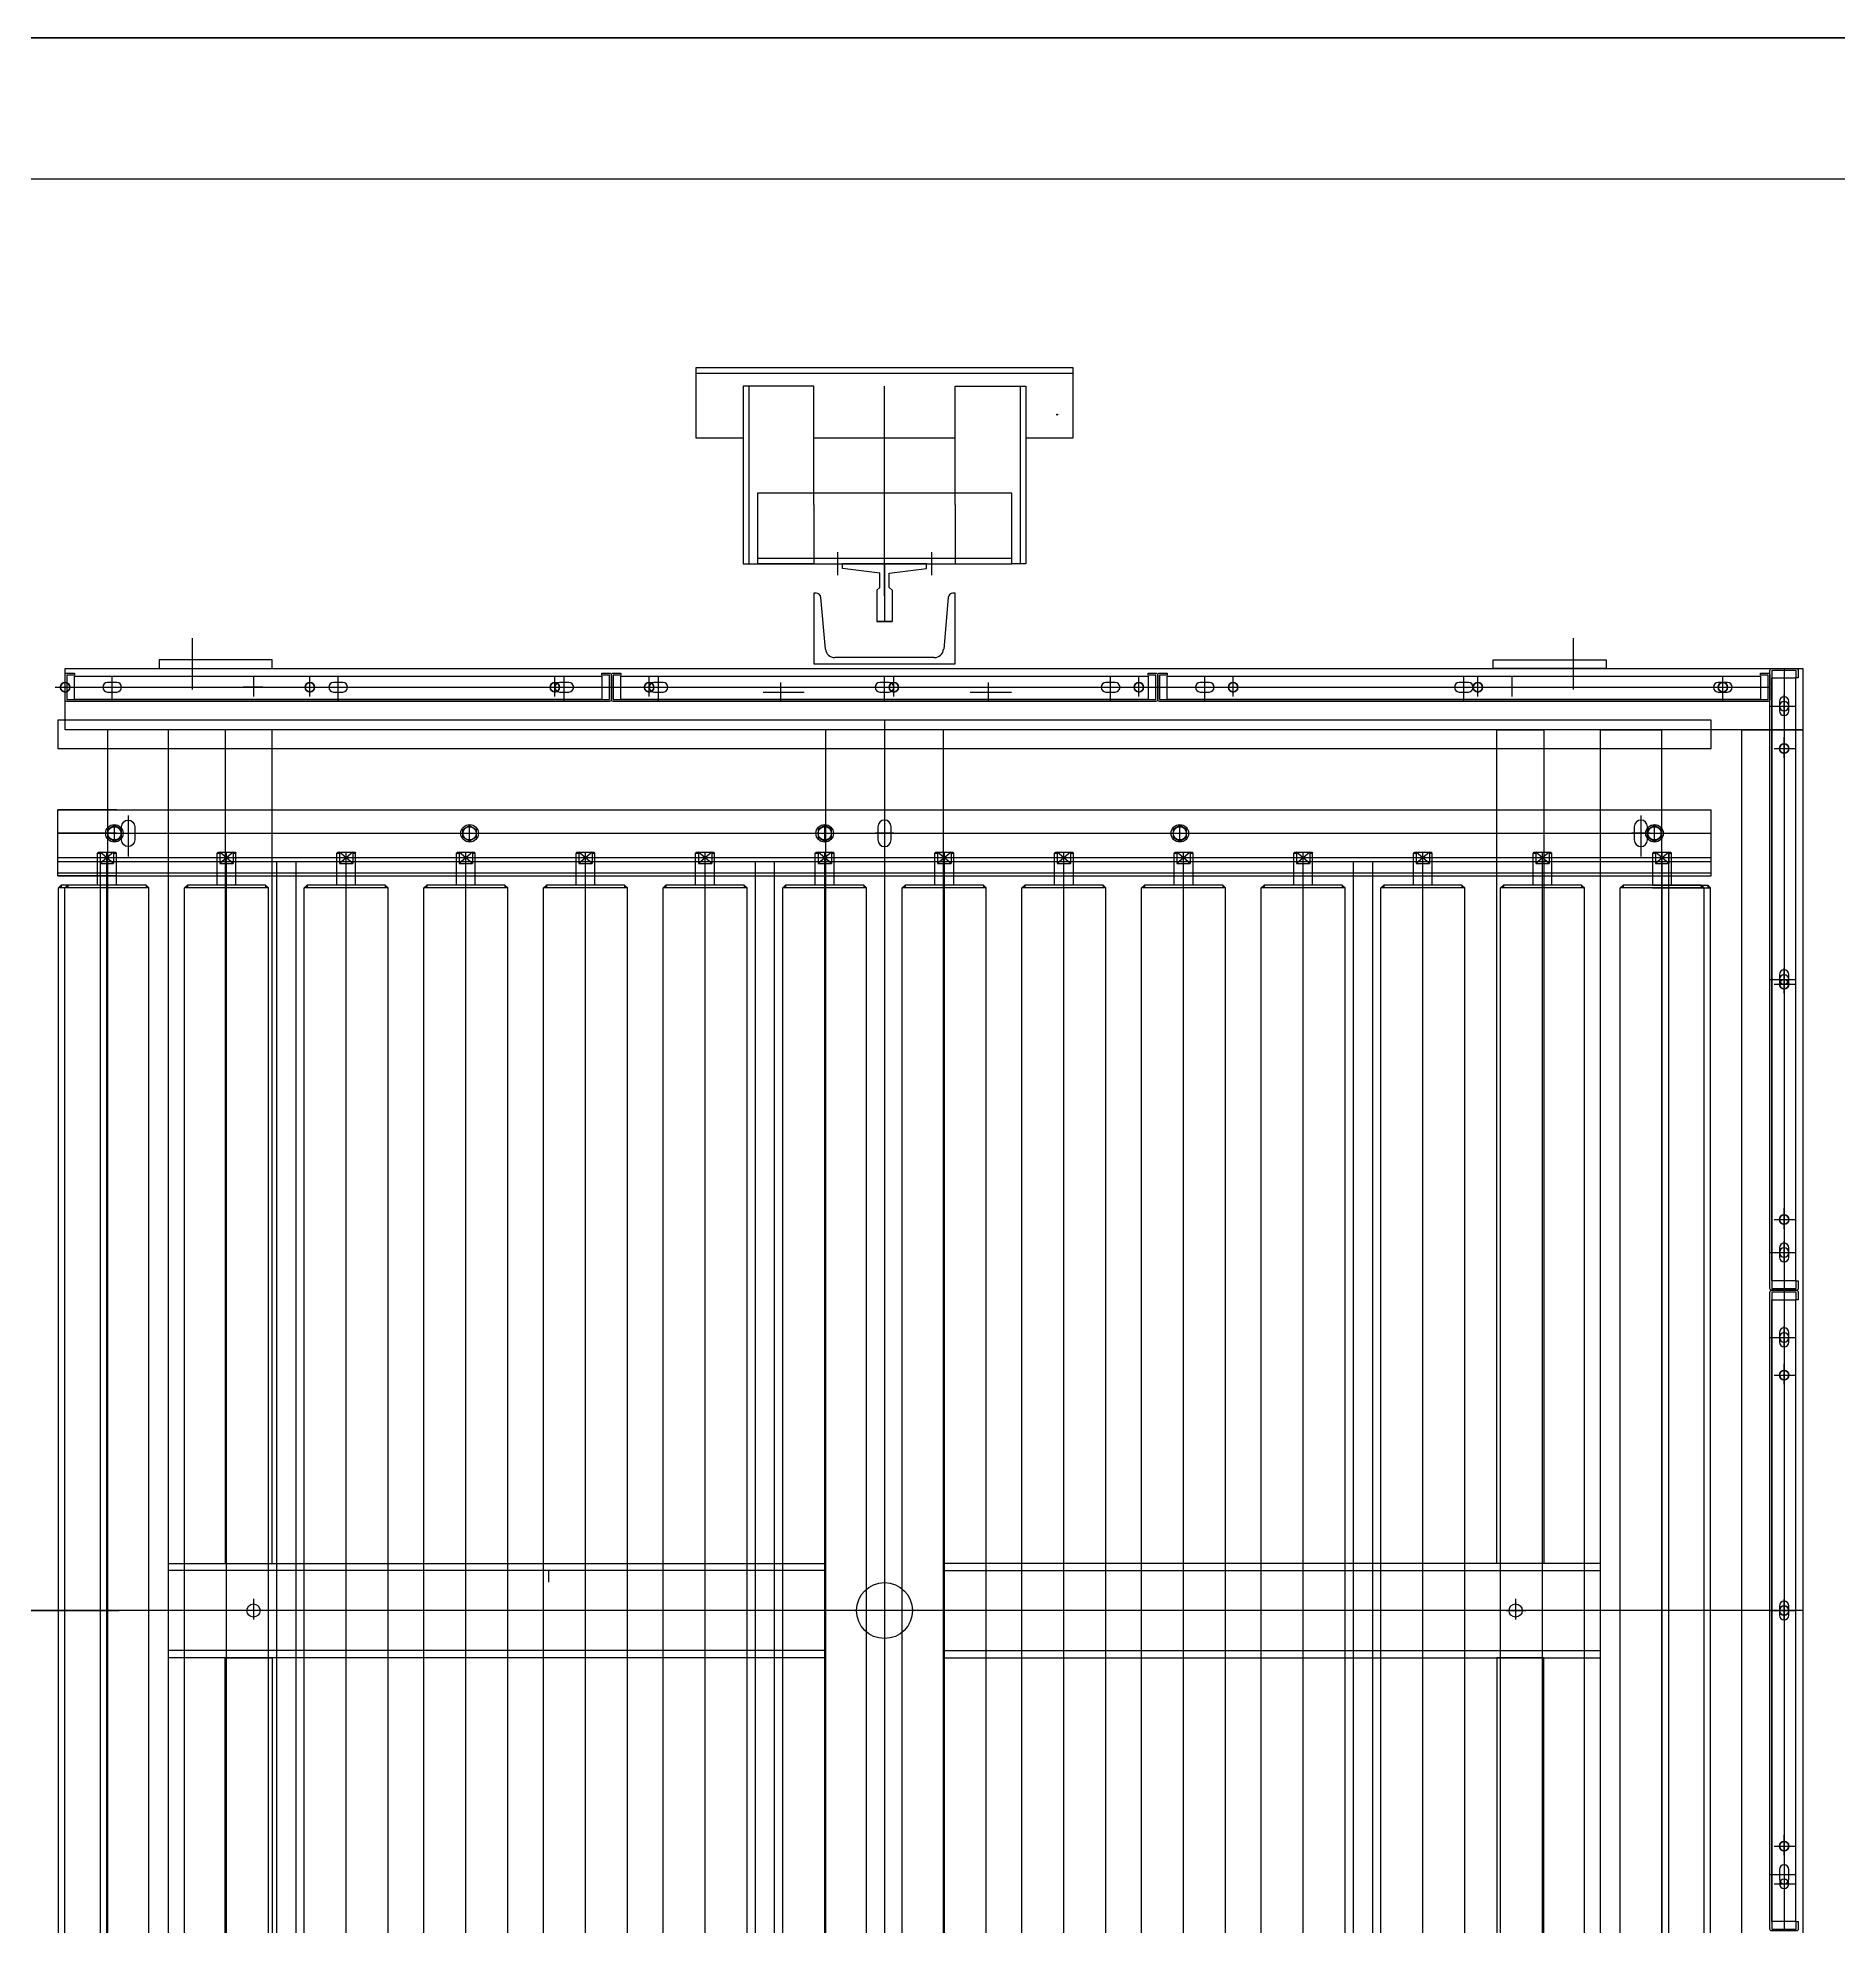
# Model space of a CAD drawing. Header units: millimetres. Extents: x -47382 to 204618, y -51045 to 127155.
# Drawn here: x 138251 to 140162, y 22217 to 24221 of the extents above; entities that cross this region are included whole.
import ezdxf
from ezdxf.enums import TextEntityAlignment as Align

# ---------------------------------------------------------------- set-up
doc = ezdxf.new("R2010")
doc.units = ezdxf.units.MM
doc.header["$LTSCALE"] = 300
doc.header["$MEASUREMENT"] = 0
doc.linetypes.add('CEN', pattern=[62, 60, -1, 0, -1])
doc.layers.get('0').update_dxf_attribs({"linetype": 'CONTINUOUS'})
for name, color, linetype in [('1', 7, 'CONTINUOUS'), ('A-CEN', 1, 'CEN'), ('A-DETL-PEN8', 8, 'CONTINUOUS'), ('A-ST-CONC', 2, 'CONTINUOUS')]:
    doc.layers.add(name, color=color, linetype=linetype)
doc.styles.get("Standard").update_dxf_attribs({"font": ''})
doc.styles.get('Standard').set_extended_font_data('DotumChe')

# ---------------------------------------------------------------- blocks, each defined once
blk = doc.blocks.new('A$C50FFAE84')
for centre in [(467.4, 1244, -310.5), (2427.4, 1244, -310.5), (467.4, 984, -310.5), (2427.4, 984, -310.5), (467.4, 724, -310.5), (2427.4, 724, -310.5), (467.4, 624, -310.5), (2427.4, 624, -310.5), (467.4, 364, -310.5), (2427.4, 364, -310.5), (467.4, 104, -310.5), (2427.4, 104, -310.5), (467.4, 4, -310.5), (2427.4, 4, -310.5), (467.4, -256, -310.5), (2427.4, -256, -310.5), (467.4, -516, -310.5), (2427.4, -516, -310.5), (532.4, -581, -310.5), (782.4, -581, -310.5), (1032.4, -581, -310.5), (1197.4, -581, -310.5), (1447.4, -581, -310.5), (1697.4, -581, -310.5), (1862.4, -581, -310.5), (2112.4, -581, -310.5), (2362.4, -581, -310.5)]:
    blk.add_circle(centre, 5)
at = {"layer": '1'}
for p, q in [((477.1, 1244, -310.5), (455.4, 1244, -310.5)), ((467.4, 1254.5, -310.5), (467.4, 1231.7, -310.5)), ((2417.8, 1244, -310.5), (2439.4, 1244, -310.5)), ((2427.4, 1254.5, -310.5), (2427.4, 1231.7, -310.5)), ((477.1, 984, -310.5), (455.4, 984, -310.5)), ((467.4, 994.5, -310.5), (467.4, 971.7, -310.5)), ((2417.8, 984, -310.5), (2439.4, 984, -310.5)), ((2427.4, 994.5, -310.5), (2427.4, 971.7, -310.5)), ((477.1, 724, -310.5), (455.4, 724, -310.5)), ((467.4, 734.5, -310.5), (467.4, 711.7, -310.5)), ((2417.8, 724, -310.5), (2439.4, 724, -310.5)), ((2427.4, 734.5, -310.5), (2427.4, 711.7, -310.5)), ((477.1, 624, -310.5), (455.4, 624, -310.5)), ((467.4, 634.5, -310.5), (467.4, 611.7, -310.5)), ((2417.8, 624, -310.5), (2439.4, 624, -310.5)), ((2427.4, 634.5, -310.5), (2427.4, 611.7, -310.5)), ((477.1, 364, -310.5), (455.4, 364, -310.5)), ((467.4, 374.5, -310.5), (467.4, 351.7, -310.5)), ((2417.8, 364, -310.5), (2439.4, 364, -310.5)), ((2427.4, 374.5, -310.5), (2427.4, 351.7, -310.5)), ((477.1, 104, -310.5), (455.4, 104, -310.5)), ((467.4, 114.5, -310.5), (467.4, 91.7, -310.5)), ((2417.8, 104, -310.5), (2439.4, 104, -310.5)), ((2427.4, 114.5, -310.5), (2427.4, 91.7, -310.5)), ((477.1, 4, -310.5), (455.4, 4, -310.5)), ((467.4, 14.5, -310.5), (467.4, -8.3, -310.5)), ((2417.8, 4, -310.5), (2439.4, 4, -310.5)), ((2427.4, 14.5, -310.5), (2427.4, -8.3, -310.5)), ((477.1, -256, -310.5), (455.4, -256, -310.5)), ((467.4, -245.5, -310.5), (467.4, -268.3, -310.5)), ((2417.8, -256, -310.5), (2439.4, -256, -310.5)), ((2427.4, -245.5, -310.5), (2427.4, -268.3, -310.5)), ((477.1, -516, -310.5), (455.4, -516, -310.5)), ((467.4, -505.5, -310.5), (467.4, -528.3, -310.5)), ((2417.8, -516, -310.5), (2439.4, -516, -310.5)), ((2427.4, -505.5, -310.5), (2427.4, -528.3, -310.5)), ((542.1, -581, -310.5), (520.4, -581, -310.5)), ((532.4, -570.5, -310.5), (532.4, -593.3, -310.5)), ((792.1, -581, -310.5), (770.4, -581, -310.5)), ((782.4, -570.5, -310.5), (782.4, -593.3, -310.5)), ((1042.1, -581, -310.5), (1020.4, -581, -310.5)), ((1032.4, -570.5, -310.5), (1032.4, -593.3, -310.5)), ((1207.1, -581, -310.5), (1185.4, -581, -310.5)), ((1197.4, -570.5, -310.5), (1197.4, -593.3, -310.5)), ((1457.1, -581, -310.5), (1435.4, -581, -310.5)), ((1447.4, -570.5, -310.5), (1447.4, -593.3, -310.5)), ((1707.1, -581, -310.5), (1685.4, -581, -310.5)), ((1697.4, -570.5, -310.5), (1697.4, -593.3, -310.5)), ((1872.1, -581, -310.5), (1850.4, -581, -310.5)), ((1862.4, -570.5, -310.5), (1862.4, -593.3, -310.5)), ((2122.1, -581, -310.5), (2100.4, -581, -310.5)), ((2112.4, -570.5, -310.5), (2112.4, -593.3, -310.5)), ((2372.1, -581, -310.5), (2350.4, -581, -310.5)), ((2362.4, -570.5, -310.5), (2362.4, -593.3, -310.5))]:
    blk.add_line(p, q, dxfattribs=at)
blk = doc.blocks.new('A$C620CB401')
for centre in [(-3, 12.4), (287, 12.4), (577, 12.4), (667, 12.4), (957, 12.4), (1247, 12.4), (1337, 12.4), (1627, 12.4), (1917, 12.4)]:
    blk.add_circle(centre, 5)
at = {"layer": '1'}
for p, q in [((-3, 22.9), (-3, 0)), ((287, 22.9), (287, 0)), ((577, 22.9), (577, 0)), ((667, 22.9), (667, 0)), ((957, 22.9), (957, 0)), ((1247, 22.9), (1247, 0)), ((1337, 22.9), (1337, 0)), ((1627, 22.9), (1627, 0)), ((1917, 22.9), (1917, 0)), ((6.7, 12.4), (-15, 12.4)), ((296.7, 12.4), (275, 12.4)), ((586.7, 12.4), (565, 12.4)), ((676.7, 12.4), (655, 12.4)), ((966.7, 12.4), (945, 12.4)), ((1237.3, 12.4), (1259, 12.4)), ((1327.3, 12.4), (1349, 12.4)), ((1617.3, 12.4), (1639, 12.4)), ((1907.3, 12.4), (1929, 12.4))]:
    blk.add_line(p, q, dxfattribs=at)
blk = doc.blocks.new('G$CD692945F')
at = {"layer": 'A-DETL-PEN8'}
for points in [[(2640.6, 2572.1), (2637.5, 2569.1), (2640.6, 2569.1)], [(2647.6, 2572.1), (2644.5, 2569.1), (2647.6, 2569.1)], [(2730.6, 2569.1), (2733.6, 2569.1), (2730.6, 2572.1)], [(2774.6, 2572.1), (2771.5, 2569.1), (2774.6, 2569.1)], [(2857.6, 2569.1), (2860.6, 2569.1), (2857.6, 2572.1)], [(2901.6, 2572.1), (2898.5, 2569.1), (2901.6, 2569.1)], [(2984.6, 2569.1), (2987.6, 2569.1), (2984.6, 2572.1)], [(3028.6, 2572.1), (3025.5, 2569.1), (3028.6, 2569.1)], [(3111.6, 2569.1), (3114.6, 2569.1), (3111.6, 2572.1)], [(3155.6, 2572.1), (3152.5, 2569.1), (3155.6, 2569.1)], [(3238.6, 2569.1), (3241.6, 2569.1), (3238.6, 2572.1)], [(3282.6, 2572.1), (3279.5, 2569.1), (3282.6, 2569.1)], [(3365.6, 2569.1), (3368.6, 2569.1), (3365.6, 2572.1)], [(3409.6, 2572.1), (3406.5, 2569.1), (3409.6, 2569.1)], [(3492.6, 2569.1), (3495.6, 2569.1), (3492.6, 2572.1)], [(3536.6, 2572.1), (3533.5, 2569.1), (3536.6, 2569.1)], [(3619.6, 2569.1), (3622.6, 2569.1), (3619.6, 2572.1)], [(3663.6, 2572.1), (3660.5, 2569.1), (3663.6, 2569.1)], [(3746.6, 2569.1), (3749.6, 2569.1), (3746.6, 2572.1)], [(3790.6, 2572.1), (3787.5, 2569.1), (3790.6, 2569.1)], [(3873.6, 2569.1), (3876.6, 2569.1), (3873.6, 2572.1)], [(3917.6, 2572.1), (3914.5, 2569.1), (3917.6, 2569.1)], [(4000.6, 2569.1), (4003.6, 2569.1), (4000.6, 2572.1)], [(4044.6, 2572.1), (4041.5, 2569.1), (4044.6, 2569.1)], [(4127.6, 2569.1), (4130.6, 2569.1), (4127.6, 2572.1)], [(4171.6, 2572.1), (4168.5, 2569.1), (4171.6, 2569.1)], [(4254.6, 2569.1), (4257.6, 2569.1), (4254.6, 2572.1)], [(4298.6, 2572.1), (4295.5, 2569.1), (4298.6, 2569.1)], [(4381.6, 2569.1), (4384.6, 2569.1), (4381.6, 2572.1)], [(4388.6, 2572.1), (4391.6, 2569.1), (4388.6, 2569.1)]]:
    blk.add_hatch(color=256, dxfattribs=at).paths.add_polyline_path(points)
for p, q in [((3314.6, 3046.6, 0), (3314.6, 3121.6, 0)), ((3314.6, 3121.6, 0), (3714.6, 3121.6, 0)), ((3314.6, 3115.6, 0), (3714.6, 3115.6, 0)), ((3714.6, 3121.6, 0), (3714.6, 3046.6, 0)), ((3439.6, 3101.6, 0), (3364.6, 3101.6, 0)), ((3364.6, 3101.6, 0), (3364.6, 2913.1, 0)), ((3370.6, 3101.6, 0), (3370.6, 2913.1, 0)), ((3439.6, 2976, 0), (3439.6, 3101.6, 0)), ((3514.6, 2879.3, 0), (3514.6, 3101.6, 0)), ((3589.6, 2976, 0), (3589.6, 3101.6, 0)), ((3589.6, 3101.6, 0), (3664.6, 3101.6, 0)), ((3658.6, 3101.6, 0), (3658.6, 2913.1, 0)), ((3664.6, 3101.6, 0), (3664.6, 2913.1, 0)), ((3364.6, 3046.6, 0), (3314.6, 3046.6, 0)), ((3589.6, 3046.6, 0), (3439.6, 3046.6, 0)), ((3714.6, 3046.6, 0), (3664.6, 3046.6, 0)), ((3379.6, 2988.1, 0), (3379.6, 2913.1, 0)), ((3649.6, 2988.1, 0), (3379.6, 2988.1, 0)), ((3649.6, 2913.1, 0), (3649.6, 2988.1, 0)), ((3439.6, 2976, 0), (3439.6, 2913.1, 0)), ((3589.6, 2976, 0), (3589.6, 2913.1, 0)), ((3364.6, 2913.1, 0), (3379.8, 2913.1, 0)), ((3379.6, 2919.1, 0), (3649.6, 2919.1, 0)), ((3379.6, 2913.1, 0), (3649.6, 2913.1, 0)), ((3439.6, 2913.1, 0), (3379.8, 2913.1, 0)), ((3464.6, 2925.5, 0), (3464.6, 2901.3, 0)), ((3470.1, 2908.1, 0), (3470.1, 2913.1, 0)), ((3559.1, 2913.1, 0), (3470.1, 2913.1, 0)), ((3470.1, 2908.1, 0), (3470.1, 2913.1, 0)), ((3470.1, 2908.1, 0), (3470.1, 2913.1, 0)), ((3470.1, 2908.1, 0), (3470.1, 2913.1, 0)), ((3470.1, 2913.1, 0), (3559.1, 2913.1, 0)), ((3470.1, 2908.1, 0), (3470.1, 2910.1, 0)), ((3509.6, 2903.1, 0), (3470.1, 2908.1, 0)), ((3509.6, 2903.1, 0), (3470.1, 2908.1, 0)), ((3514.6, 2913.1, 0), (3514.6, 2852.1, 0)), ((3514.6, 2913.1, 0), (3514.6, 2852.1, 0)), ((3519.6, 2903.1, 0), (3559.1, 2908.1, 0)), ((3519.6, 2903.1, 0), (3559.1, 2908.1, 0)), ((3559.1, 2908.1, 0), (3559.1, 2913.1, 0)), ((3559.1, 2908.1, 0), (3559.1, 2913.1, 0)), ((3559.1, 2908.1, 0), (3559.1, 2913.1, 0)), ((3559.1, 2908.1, 0), (3559.1, 2913.1, 0)), ((3559.1, 2908.1, 0), (3559.1, 2910.1, 0)), ((3564.6, 2925.5, 0), (3564.6, 2901.3, 0)), ((3589.6, 2913.1, 0), (3649.4, 2913.1, 0)), ((3664.6, 2913.1, 0), (3649.4, 2913.1, 0)), ((3509.6, 2888.1, 0), (3506.6, 2885.1, 0)), ((3506.6, 2885.1, 0), (3509.6, 2888.1, 0)), ((3509.6, 2888.1, 0), (3509.6, 2903.1, 0)), ((3509.6, 2888.1, 0), (3509.6, 2903.1, 0)), ((3519.6, 2888.1, 0), (3519.6, 2903.1, 0)), ((3519.6, 2888.1, 0), (3519.6, 2903.1, 0)), ((3522.6, 2885.1, 0), (3519.6, 2888.1, 0)), ((3519.6, 2888.1, 0), (3522.6, 2885.1, 0)), ((3442, 2882.1, 0), (3439.6, 2882.1, 0)), ((3439.6, 2882.1, 0), (3439.6, 2807.1, 0)), ((3451.8, 2822.7, 0), (3447, 2877.5, 0)), ((3506.6, 2885.1, 0), (3506.6, 2852.1, 0)), ((3506.6, 2885.1, 0), (3506.6, 2852.1, 0)), ((3522.6, 2885.1, 0), (3522.6, 2852.1, 0)), ((3522.6, 2885.1, 0), (3522.6, 2852.1, 0)), ((3582.2, 2877.5, 0), (3577.4, 2822.7, 0)), ((3589.6, 2882.1, 0), (3587.2, 2882.1, 0)), ((3589.6, 2807.1, 0), (3589.6, 2882.1, 0)), ((3506.6, 2852.1, 0), (3522.6, 2852.1, 0)), ((3522.6, 2852.1, 0), (3506.6, 2852.1, 0)), ((2779.6, 2834.4, 0), (2779.6, 2779.9, 0)), ((4245.6, 2834.4, 0), (4245.6, 2779.9, 0)), ((3439.6, 2807.1, 0), (3589.6, 2807.1, 0)), ((3567.4, 2813.6, 0), (3461.8, 2813.6, 0)), ((2694.6, 2767.1, 0), (2694.6, 2794.1, 0)), ((2844.6, 2794.4, 0), (2844.6, 2772.5, 0)), ((2934.6, 2767.1, 0), (2934.6, 2794.1, 0)), ((3174.6, 2767.1, 0), (3174.6, 2794.1, 0)), ((3274.6, 2767.1, 0), (3274.6, 2794.1, 0)), ((3404.6, 2767.1, 0), (3404.6, 2787.1, 0)), ((3404.6, 2767.1, 0), (3404.6, 2787.1, 0)), ((3514.6, 2767.1, 0), (3514.6, 2794.1, 0)), ((3624.6, 2787.1, 0), (3624.6, 2767.1, 0)), ((3624.6, 2787.1, 0), (3624.6, 2767.1, 0)), ((3754.6, 2767.1, 0), (3754.6, 2794.1, 0)), ((3854.6, 2767.1, 0), (3854.6, 2794.1, 0)), ((4129.6, 2767.1, 0), (4129.6, 2794.1, 0)), ((4180.6, 2794.4, 0), (4180.6, 2772.5, 0)), ((4404.6, 2767.1, 0), (4404.6, 2794.1, 0)), ((4469.6, 2802.1, 0), (4469.6, 2142.1, 0)), ((2644.6, 2782.1, 0), (3224.6, 2782.1, 0)), ((2854.7, 2782.1, 0), (2833.7, 2782.1, 0)), ((3224.6, 2782.1, 0), (3804.6, 2782.1, 0)), ((3385.6, 2777.1, 0), (3429.3, 2777.1, 0)), ((3385.6, 2777.1, 0), (3429.3, 2777.1, 0)), ((3605.6, 2777.1, 0), (3649.3, 2777.1, 0)), ((3605.6, 2777.1, 0), (3649.3, 2777.1, 0)), ((3804.6, 2782.1, 0), (4454.6, 2782.1, 0)), ((4170.5, 2782.1, 0), (4191.5, 2782.1, 0)), ((4392.1, 2747.1, 0), (2637.1, 2747.1, 0)), ((2637.1, 2747.1, 0), (2637.1, 2717.1, 0)), ((3514.6, 2747.1, 0), (3514.6, 857.1, 0)), ((4392.1, 2717.1, 0), (4392.1, 2747.1, 0)), ((4454.6, 2762.1, 0), (4481.6, 2762.1, 0)), ((3514.6, 2737.1, 0), (3514.6, 802.1, 0)), ((2637.1, 2717.1, 0), (4392.1, 2717.1, 0)), ((2637.1, 2582.1, 0), (2637.1, 2652.1, 0)), ((2637.1, 2652.1, 0), (4392.1, 2652.1, 0)), ((2699.2, 2652.1, 0), (2637.1, 2652.1, 0)), ((2637.1, 2593.8, 0), (2637.1, 2652.1, 0)), ((2637.1, 2582.1, 0), (2637.1, 2652.1, 0)), ((2711.6, 2646.1, 0), (2711.6, 2602.4, 0)), ((3514.6, 2646.1, 0), (3514.6, 2602.4, 0)), ((3514.6, 2646.1, 0), (3514.6, 2602.4, 0)), ((4317.6, 2646.1, 0), (4317.6, 2602.4, 0)), ((4330, 2652.1, 0), (4392.1, 2652.1, 0)), ((4392.1, 2582.1, 0), (4392.1, 2652.1, 0)), ((4392.1, 2593.8, 0), (4392.1, 2652.1, 0)), ((4392.1, 2582.1, 0), (4392.1, 2652.1, 0)), ((2637.1, 2627.1, 0), (4392.1, 2627.1, 0)), ((2699.2, 2627.1, 0), (2637.1, 2627.1, 0)), ((2646.6, 2627.1, 0), (2666.6, 2627.1, 0)), ((2697, 2635.3, 0), (2690, 2631.2, 0)), ((2690, 2631.2, 0), (2690, 2623, 0)), ((2697, 2617.8, 0), (2697, 2636.4, 0)), ((2704.1, 2631.2, 0), (2697, 2635.3, 0)), ((2701.6, 2627.1, 0), (2721.6, 2627.1, 0)), ((2704.1, 2623, 0), (2704.1, 2631.2, 0)), ((3067, 2631.2, 0), (3074.1, 2635.3, 0)), ((3067, 2623, 0), (3067, 2631.2, 0)), ((3074.1, 2617.8, 0), (3074.1, 2636.4, 0)), ((3074.1, 2635.3, 0), (3081.1, 2631.2, 0)), ((3081.1, 2631.2, 0), (3081.1, 2623, 0)), ((3451.1, 2635.3, 0), (3444, 2631.2, 0)), ((3444, 2631.2, 0), (3444, 2623, 0)), ((3451.1, 2617.8, 0), (3451.1, 2636.4, 0)), ((3458.2, 2631.2, 0), (3451.1, 2635.3, 0)), ((3458.2, 2623, 0), (3458.2, 2631.2, 0)), ((3524.6, 2627.1, 0), (3504.6, 2627.1, 0)), ((3828.1, 2635.3, 0), (3821.1, 2631.2, 0)), ((3821.1, 2631.2, 0), (3821.1, 2623, 0)), ((3828.1, 2617.8, 0), (3828.1, 2636.4, 0)), ((3835.2, 2631.2, 0), (3828.1, 2635.3, 0)), ((3835.2, 2623, 0), (3835.2, 2631.2, 0)), ((4327.6, 2627.1, 0), (4307.6, 2627.1, 0)), ((4332.1, 2635.3, 0), (4325.1, 2631.2, 0)), ((4325.1, 2631.2, 0), (4325.1, 2623, 0)), ((4330, 2627.1, 0), (4392.1, 2627.1, 0)), ((4332.1, 2617.8, 0), (4332.1, 2636.4, 0)), ((4339.2, 2631.2, 0), (4332.1, 2635.3, 0)), ((4339.2, 2623, 0), (4339.2, 2631.2, 0)), ((2680.1, 2607.1, 0), (2679.1, 2606.1, 0)), ((2679.1, 2572.1, 0), (2679.1, 2606.1, 0)), ((2679.1, 2606.1, 0), (2682, 2606.1, 0)), ((2680.1, 2607.1, 0), (2698.1, 2607.1, 0)), ((2682, 2607.1, 0), (2682, 2595.1, 0)), ((2696.2, 2595.1, 0), (2682, 2607.1, 0)), ((2696.2, 2607.1, 0), (2682, 2595.1, 0)), ((2682.1, 987.1, 0), (2682.1, 2607.1, 0)), ((2689.1, 987.1, 0), (2689.1, 2607.1, 0)), ((2690, 2623, 0), (2697, 2618.9, 0)), ((2696.2, 2607.1, 0), (2696.2, 2595.1, 0)), ((2696.2, 2606.1, 0), (2699.1, 2606.1, 0)), ((2697, 2618.9, 0), (2704.1, 2623, 0)), ((2698.1, 2607.1, 0), (2699.1, 2606.1, 0)), ((2699.1, 2572.1, 0), (2699.1, 2606.1, 0)), ((2807.1, 2607.1, 0), (2806.1, 2606.1, 0)), ((2806.1, 2572.1, 0), (2806.1, 2606.1, 0)), ((2806.1, 2606.1, 0), (2809, 2606.1, 0)), ((2807.1, 2607.1, 0), (2825.1, 2607.1, 0)), ((2809, 2607.1, 0), (2809, 2595.1, 0)), ((2823.2, 2595.1, 0), (2809, 2607.1, 0)), ((2823.2, 2607.1, 0), (2809, 2595.1, 0)), ((2816.1, 987.1, 0), (2816.1, 2607.1, 0)), ((2823.2, 2607.1, 0), (2823.2, 2595.1, 0)), ((2823.2, 2606.1, 0), (2826.1, 2606.1, 0)), ((2825.1, 2607.1, 0), (2826.1, 2606.1, 0)), ((2826.1, 2572.1, 0), (2826.1, 2606.1, 0)), ((2934.1, 2607.1, 0), (2933.1, 2606.1, 0)), ((2933.1, 2572.1, 0), (2933.1, 2606.1, 0)), ((2933.1, 2606.1, 0), (2936, 2606.1, 0)), ((2934.1, 2607.1, 0), (2952.1, 2607.1, 0)), ((2936, 2607.1, 0), (2936, 2595.1, 0)), ((2950.2, 2595.1, 0), (2936, 2607.1, 0)), ((2950.2, 2607.1, 0), (2936, 2595.1, 0)), ((2943.1, 987.1, 0), (2943.1, 2607.1, 0)), ((2950.2, 2607.1, 0), (2950.2, 2595.1, 0)), ((2950.2, 2606.1, 0), (2953.1, 2606.1, 0)), ((2952.1, 2607.1, 0), (2953.1, 2606.1, 0)), ((2953.1, 2572.1, 0), (2953.1, 2606.1, 0)), ((3061.1, 2607.1, 0), (3060.1, 2606.1, 0)), ((3060.1, 2572.1, 0), (3060.1, 2606.1, 0)), ((3060.1, 2606.1, 0), (3063, 2606.1, 0)), ((3061.1, 2607.1, 0), (3079.1, 2607.1, 0)), ((3063, 2607.1, 0), (3063, 2595.1, 0)), ((3077.2, 2595.1, 0), (3063, 2607.1, 0)), ((3077.2, 2607.1, 0), (3063, 2595.1, 0)), ((3074.1, 2618.9, 0), (3067, 2623, 0)), ((3070.1, 987.1, 0), (3070.1, 2607.1, 0)), ((3081.1, 2623, 0), (3074.1, 2618.9, 0)), ((3077.2, 2607.1, 0), (3077.2, 2595.1, 0)), ((3077.2, 2606.1, 0), (3080.1, 2606.1, 0)), ((3079.1, 2607.1, 0), (3080.1, 2606.1, 0)), ((3080.1, 2572.1, 0), (3080.1, 2606.1, 0)), ((3188.1, 2607.1, 0), (3187.1, 2606.1, 0)), ((3187.1, 2572.1, 0), (3187.1, 2606.1, 0)), ((3187.1, 2606.1, 0), (3190, 2606.1, 0)), ((3188.1, 2607.1, 0), (3206.1, 2607.1, 0)), ((3190, 2607.1, 0), (3190, 2595.1, 0)), ((3204.2, 2595.1, 0), (3190, 2607.1, 0)), ((3204.2, 2607.1, 0), (3190, 2595.1, 0)), ((3197.1, 987.1, 0), (3197.1, 2607.1, 0)), ((3204.2, 2607.1, 0), (3204.2, 2595.1, 0)), ((3204.2, 2606.1, 0), (3207.1, 2606.1, 0)), ((3206.1, 2607.1, 0), (3207.1, 2606.1, 0)), ((3207.1, 2572.1, 0), (3207.1, 2606.1, 0)), ((3315.1, 2607.1, 0), (3314.1, 2606.1, 0)), ((3314.1, 2572.1, 0), (3314.1, 2606.1, 0)), ((3314.1, 2606.1, 0), (3317, 2606.1, 0)), ((3315.1, 2607.1, 0), (3333.1, 2607.1, 0)), ((3317, 2607.1, 0), (3317, 2595.1, 0)), ((3331.2, 2595.1, 0), (3317, 2607.1, 0)), ((3331.2, 2607.1, 0), (3317, 2595.1, 0)), ((3324.1, 987.1, 0), (3324.1, 2607.1, 0)), ((3331.2, 2607.1, 0), (3331.2, 2595.1, 0)), ((3331.2, 2606.1, 0), (3334.1, 2606.1, 0)), ((3333.1, 2607.1, 0), (3334.1, 2606.1, 0)), ((3334.1, 2572.1, 0), (3334.1, 2606.1, 0)), ((3442.1, 2607.1, 0), (3441.1, 2606.1, 0)), ((3441.1, 2572.1, 0), (3441.1, 2606.1, 0)), ((3441.1, 2606.1, 0), (3444, 2606.1, 0)), ((3442.1, 2607.1, 0), (3460.1, 2607.1, 0)), ((3444, 2623, 0), (3451.1, 2618.9, 0)), ((3444, 2607.1, 0), (3444, 2595.1, 0)), ((3458.2, 2595.1, 0), (3444, 2607.1, 0)), ((3458.2, 2607.1, 0), (3444, 2595.1, 0)), ((3451.1, 2618.9, 0), (3458.2, 2623, 0)), ((3451.1, 987.1, 0), (3451.1, 2607.1, 0)), ((3458.2, 2607.1, 0), (3458.2, 2595.1, 0)), ((3458.2, 2606.1, 0), (3461.1, 2606.1, 0)), ((3460.1, 2607.1, 0), (3461.1, 2606.1, 0)), ((3461.1, 2572.1, 0), (3461.1, 2606.1, 0)), ((3569.1, 2607.1, 0), (3568.1, 2606.1, 0)), ((3568.1, 2572.1, 0), (3568.1, 2606.1, 0)), ((3568.1, 2606.1, 0), (3571, 2606.1, 0)), ((3569.1, 2607.1, 0), (3587.1, 2607.1, 0)), ((3571, 2607.1, 0), (3571, 2595.1, 0)), ((3585.2, 2595.1, 0), (3571, 2607.1, 0)), ((3585.2, 2607.1, 0), (3571, 2595.1, 0)), ((3578.1, 987.1, 0), (3578.1, 2607.1, 0)), ((3585.2, 2607.1, 0), (3585.2, 2595.1, 0)), ((3585.2, 2606.1, 0), (3588.1, 2606.1, 0)), ((3587.1, 2607.1, 0), (3588.1, 2606.1, 0)), ((3588.1, 2572.1, 0), (3588.1, 2606.1, 0)), ((3696.1, 2607.1, 0), (3695.1, 2606.1, 0)), ((3695.1, 2572.1, 0), (3695.1, 2606.1, 0)), ((3695.1, 2606.1, 0), (3698, 2606.1, 0)), ((3696.1, 2607.1, 0), (3714.1, 2607.1, 0)), ((3698, 2607.1, 0), (3698, 2595.1, 0)), ((3712.2, 2595.1, 0), (3698, 2607.1, 0)), ((3712.2, 2607.1, 0), (3698, 2595.1, 0)), ((3705.1, 987.1, 0), (3705.1, 2607.1, 0)), ((3712.2, 2607.1, 0), (3712.2, 2595.1, 0)), ((3712.2, 2606.1, 0), (3715.1, 2606.1, 0)), ((3714.1, 2607.1, 0), (3715.1, 2606.1, 0)), ((3715.1, 2572.1, 0), (3715.1, 2606.1, 0)), ((3821.1, 2623, 0), (3828.1, 2618.9, 0)), ((3823.1, 2607.1, 0), (3822.1, 2606.1, 0)), ((3822.1, 2572.1, 0), (3822.1, 2606.1, 0)), ((3822.1, 2606.1, 0), (3825, 2606.1, 0)), ((3823.1, 2607.1, 0), (3841.1, 2607.1, 0)), ((3825, 2607.1, 0), (3825, 2595.1, 0)), ((3839.2, 2595.1, 0), (3825, 2607.1, 0)), ((3839.2, 2607.1, 0), (3825, 2595.1, 0)), ((3828.1, 2618.9, 0), (3835.2, 2623, 0)), ((3832.1, 987.1, 0), (3832.1, 2607.1, 0)), ((3839.2, 2607.1, 0), (3839.2, 2595.1, 0)), ((3839.2, 2606.1, 0), (3842.1, 2606.1, 0)), ((3841.1, 2607.1, 0), (3842.1, 2606.1, 0)), ((3842.1, 2572.1, 0), (3842.1, 2606.1, 0)), ((3950.1, 2607.1, 0), (3949.1, 2606.1, 0)), ((3949.1, 2572.1, 0), (3949.1, 2606.1, 0)), ((3949.1, 2606.1, 0), (3952, 2606.1, 0)), ((3950.1, 2607.1, 0), (3968.1, 2607.1, 0)), ((3952, 2607.1, 0), (3952, 2595.1, 0)), ((3966.2, 2595.1, 0), (3952, 2607.1, 0)), ((3966.2, 2607.1, 0), (3952, 2595.1, 0)), ((3959.1, 987.1, 0), (3959.1, 2607.1, 0)), ((3966.2, 2607.1, 0), (3966.2, 2595.1, 0)), ((3966.2, 2606.1, 0), (3969.1, 2606.1, 0)), ((3968.1, 2607.1, 0), (3969.1, 2606.1, 0)), ((3969.1, 2572.1, 0), (3969.1, 2606.1, 0)), ((4077.1, 2607.1, 0), (4076.1, 2606.1, 0)), ((4076.1, 2572.1, 0), (4076.1, 2606.1, 0)), ((4076.1, 2606.1, 0), (4079, 2606.1, 0)), ((4077.1, 2607.1, 0), (4095.1, 2607.1, 0)), ((4079, 2607.1, 0), (4079, 2595.1, 0)), ((4093.2, 2595.1, 0), (4079, 2607.1, 0)), ((4093.2, 2607.1, 0), (4079, 2595.1, 0)), ((4086.1, 987.1, 0), (4086.1, 2607.1, 0)), ((4093.2, 2607.1, 0), (4093.2, 2595.1, 0)), ((4093.2, 2606.1, 0), (4096.1, 2606.1, 0)), ((4095.1, 2607.1, 0), (4096.1, 2606.1, 0)), ((4096.1, 2572.1, 0), (4096.1, 2606.1, 0)), ((4204.1, 2607.1, 0), (4203.1, 2606.1, 0)), ((4203.1, 2572.1, 0), (4203.1, 2606.1, 0)), ((4203.1, 2606.1, 0), (4206, 2606.1, 0)), ((4204.1, 2607.1, 0), (4222.1, 2607.1, 0)), ((4206, 2607.1, 0), (4206, 2595.1, 0)), ((4220.2, 2595.1, 0), (4206, 2607.1, 0)), ((4220.2, 2607.1, 0), (4206, 2595.1, 0)), ((4213.1, 987.1, 0), (4213.1, 2607.1, 0)), ((4220.2, 2607.1, 0), (4220.2, 2595.1, 0)), ((4220.2, 2606.1, 0), (4223.1, 2606.1, 0)), ((4222.1, 2607.1, 0), (4223.1, 2606.1, 0)), ((4223.1, 2572.1, 0), (4223.1, 2606.1, 0)), ((4325.1, 2623, 0), (4332.1, 2618.9, 0)), ((4331.1, 2607.1, 0), (4330.1, 2606.1, 0)), ((4330.1, 2572.1, 0), (4330.1, 2606.1, 0)), ((4330.1, 2606.1, 0), (4333, 2606.1, 0)), ((4331.1, 2607.1, 0), (4349.1, 2607.1, 0)), ((4332.1, 2618.9, 0), (4339.2, 2623, 0)), ((4333, 2607.1, 0), (4333, 2595.1, 0)), ((4347.2, 2595.1, 0), (4333, 2607.1, 0)), ((4347.2, 2607.1, 0), (4333, 2595.1, 0)), ((4340.1, 987.1, 0), (4340.1, 2607.1, 0)), ((4347.1, 987.1, 0), (4347.1, 2607.1, 0)), ((4347.2, 2607.1, 0), (4347.2, 2595.1, 0)), ((4347.2, 2606.1, 0), (4350.1, 2606.1, 0)), ((4349.1, 2607.1, 0), (4350.1, 2606.1, 0)), ((4350.1, 2572.1, 0), (4350.1, 2606.1, 0)), ((2637.1, 2601.6, 0), (4392.1, 2601.6, 0)), ((2637.1, 2597.1, 0), (4392.1, 2597.1, 0)), ((2682, 2595.1, 0), (2696.2, 2595.1, 0)), ((2809, 2595.1, 0), (2823.2, 2595.1, 0)), ((2869.6, 1007.1, 0), (2869.6, 2597.1, 0)), ((2869.6, 2597.1, 0), (2889.6, 2597.1, 0)), ((2889.6, 2597.1, 0), (2889.6, 1007.1, 0)), ((2936, 2595.1, 0), (2950.2, 2595.1, 0)), ((3063, 2595.1, 0), (3077.2, 2595.1, 0)), ((3190, 2595.1, 0), (3204.2, 2595.1, 0)), ((3317, 2595.1, 0), (3331.2, 2595.1, 0)), ((3377.6, 1007.1, 0), (3377.6, 2597.1, 0)), ((3377.6, 2597.1, 0), (3397.6, 2597.1, 0)), ((3397.6, 2597.1, 0), (3397.6, 1007.1, 0)), ((3444, 2595.1, 0), (3458.2, 2595.1, 0)), ((3571, 2595.1, 0), (3585.2, 2595.1, 0)), ((3698, 2595.1, 0), (3712.2, 2595.1, 0)), ((3825, 2595.1, 0), (3839.2, 2595.1, 0)), ((3952, 2595.1, 0), (3966.2, 2595.1, 0)), ((4012.6, 1007.1, 0), (4012.6, 2597.1, 0)), ((4012.6, 2597.1, 0), (4032.6, 2597.1, 0)), ((4032.6, 2597.1, 0), (4032.6, 1007.1, 0)), ((4079, 2595.1, 0), (4093.2, 2595.1, 0)), ((4206, 2595.1, 0), (4220.2, 2595.1, 0)), ((4333, 2595.1, 0), (4347.2, 2595.1, 0)), ((2637.1, 2585.3, 0), (4392.1, 2585.3, 0)), ((2637.1, 2582.1, 0), (4392.1, 2582.1, 0)), ((2699.2, 2582.1, 0), (2637.1, 2582.1, 0)), ((2640.6, 2572.1, 0), (2637.5, 2569.1, 0)), ((2637.5, 1095.1, 0), (2637.5, 2569.1, 0)), ((2699.2, 2569.1, 0), (2637.5, 2569.1, 0)), ((2640.6, 2572.1, 0), (2640.6, 2569.1, 0)), ((2699.2, 2572.1, 0), (2640.6, 2572.1, 0)), ((2647.6, 2572.1, 0), (2644.5, 2569.1, 0)), ((2644.5, 1095.1, 0), (2644.5, 2569.1, 0)), ((2733.6, 2569.1, 0), (2644.5, 2569.1, 0)), ((2647.6, 2572.1, 0), (2647.6, 2569.1, 0)), ((2730.6, 2572.1, 0), (2647.6, 2572.1, 0)), ((2730.6, 2572.1, 0), (2733.6, 2569.1, 0)), ((2730.6, 2572.1, 0), (2730.6, 2569.1, 0)), ((2733.6, 1095.1, 0), (2733.6, 2569.1, 0)), ((2774.6, 2572.1, 0), (2771.5, 2569.1, 0)), ((2771.5, 1095.1, 0), (2771.5, 2569.1, 0)), ((2860.6, 2569.1, 0), (2771.5, 2569.1, 0)), ((2774.6, 2572.1, 0), (2774.6, 2569.1, 0)), ((2857.6, 2572.1, 0), (2774.6, 2572.1, 0)), ((2857.6, 2572.1, 0), (2860.6, 2569.1, 0)), ((2857.6, 2572.1, 0), (2857.6, 2569.1, 0)), ((2860.6, 1095.1, 0), (2860.6, 2569.1, 0)), ((2901.6, 2572.1, 0), (2898.5, 2569.1, 0)), ((2898.5, 1095.1, 0), (2898.5, 2569.1, 0)), ((2987.6, 2569.1, 0), (2898.5, 2569.1, 0)), ((2901.6, 2572.1, 0), (2901.6, 2569.1, 0)), ((2984.6, 2572.1, 0), (2901.6, 2572.1, 0)), ((2984.6, 2572.1, 0), (2987.6, 2569.1, 0)), ((2984.6, 2572.1, 0), (2984.6, 2569.1, 0)), ((2987.6, 1095.1, 0), (2987.6, 2569.1, 0)), ((3028.6, 2572.1, 0), (3025.5, 2569.1, 0)), ((3025.5, 1095.1, 0), (3025.5, 2569.1, 0)), ((3114.6, 2569.1, 0), (3025.5, 2569.1, 0)), ((3028.6, 2572.1, 0), (3028.6, 2569.1, 0)), ((3111.6, 2572.1, 0), (3028.6, 2572.1, 0)), ((3111.6, 2572.1, 0), (3114.6, 2569.1, 0)), ((3111.6, 2572.1, 0), (3111.6, 2569.1, 0)), ((3114.6, 1095.1, 0), (3114.6, 2569.1, 0)), ((3155.6, 2572.1, 0), (3152.5, 2569.1, 0)), ((3152.5, 1095.1, 0), (3152.5, 2569.1, 0)), ((3241.6, 2569.1, 0), (3152.5, 2569.1, 0)), ((3155.6, 2572.1, 0), (3155.6, 2569.1, 0)), ((3238.6, 2572.1, 0), (3155.6, 2572.1, 0)), ((3238.6, 2572.1, 0), (3241.6, 2569.1, 0)), ((3238.6, 2572.1, 0), (3238.6, 2569.1, 0)), ((3241.6, 1095.1, 0), (3241.6, 2569.1, 0)), ((3282.6, 2572.1, 0), (3279.5, 2569.1, 0)), ((3279.5, 1095.1, 0), (3279.5, 2569.1, 0)), ((3368.6, 2569.1, 0), (3279.5, 2569.1, 0)), ((3282.6, 2572.1, 0), (3282.6, 2569.1, 0)), ((3365.6, 2572.1, 0), (3282.6, 2572.1, 0)), ((3365.6, 2572.1, 0), (3368.6, 2569.1, 0)), ((3365.6, 2572.1, 0), (3365.6, 2569.1, 0)), ((3368.6, 1095.1, 0), (3368.6, 2569.1, 0)), ((3409.6, 2572.1, 0), (3406.5, 2569.1, 0)), ((3406.5, 1095.1, 0), (3406.5, 2569.1, 0)), ((3495.6, 2569.1, 0), (3406.5, 2569.1, 0)), ((3409.6, 2572.1, 0), (3409.6, 2569.1, 0)), ((3492.6, 2572.1, 0), (3409.6, 2572.1, 0)), ((3492.6, 2572.1, 0), (3495.6, 2569.1, 0)), ((3492.6, 2572.1, 0), (3492.6, 2569.1, 0)), ((3495.6, 1095.1, 0), (3495.6, 2569.1, 0)), ((3536.6, 2572.1, 0), (3533.5, 2569.1, 0)), ((3533.5, 1095.1, 0), (3533.5, 2569.1, 0)), ((3622.6, 2569.1, 0), (3533.5, 2569.1, 0)), ((3536.6, 2572.1, 0), (3536.6, 2569.1, 0)), ((3619.6, 2572.1, 0), (3536.6, 2572.1, 0)), ((3619.6, 2572.1, 0), (3622.6, 2569.1, 0)), ((3619.6, 2572.1, 0), (3619.6, 2569.1, 0)), ((3622.6, 1095.1, 0), (3622.6, 2569.1, 0)), ((3663.6, 2572.1, 0), (3660.5, 2569.1, 0)), ((3660.5, 1095.1, 0), (3660.5, 2569.1, 0)), ((3749.6, 2569.1, 0), (3660.5, 2569.1, 0)), ((3663.6, 2572.1, 0), (3663.6, 2569.1, 0)), ((3746.6, 2572.1, 0), (3663.6, 2572.1, 0)), ((3746.6, 2572.1, 0), (3749.6, 2569.1, 0)), ((3746.6, 2572.1, 0), (3746.6, 2569.1, 0)), ((3749.6, 1095.1, 0), (3749.6, 2569.1, 0)), ((3790.6, 2572.1, 0), (3787.5, 2569.1, 0)), ((3787.5, 1095.1, 0), (3787.5, 2569.1, 0)), ((3876.6, 2569.1, 0), (3787.5, 2569.1, 0)), ((3790.6, 2572.1, 0), (3790.6, 2569.1, 0)), ((3873.6, 2572.1, 0), (3790.6, 2572.1, 0)), ((3873.6, 2572.1, 0), (3876.6, 2569.1, 0)), ((3873.6, 2572.1, 0), (3873.6, 2569.1, 0)), ((3876.6, 1095.1, 0), (3876.6, 2569.1, 0)), ((3917.6, 2572.1, 0), (3914.5, 2569.1, 0)), ((3914.5, 1095.1, 0), (3914.5, 2569.1, 0)), ((4003.6, 2569.1, 0), (3914.5, 2569.1, 0)), ((3917.6, 2572.1, 0), (3917.6, 2569.1, 0)), ((4000.6, 2572.1, 0), (3917.6, 2572.1, 0)), ((4000.6, 2572.1, 0), (4003.6, 2569.1, 0)), ((4000.6, 2572.1, 0), (4000.6, 2569.1, 0)), ((4003.6, 1095.1, 0), (4003.6, 2569.1, 0)), ((4044.6, 2572.1, 0), (4041.5, 2569.1, 0)), ((4041.5, 1095.1, 0), (4041.5, 2569.1, 0)), ((4130.6, 2569.1, 0), (4041.5, 2569.1, 0)), ((4044.6, 2572.1, 0), (4044.6, 2569.1, 0)), ((4127.6, 2572.1, 0), (4044.6, 2572.1, 0)), ((4127.6, 2572.1, 0), (4130.6, 2569.1, 0)), ((4127.6, 2572.1, 0), (4127.6, 2569.1, 0)), ((4130.6, 1095.1, 0), (4130.6, 2569.1, 0)), ((4171.6, 2572.1, 0), (4168.5, 2569.1, 0)), ((4168.5, 1095.1, 0), (4168.5, 2569.1, 0)), ((4257.6, 2569.1, 0), (4168.5, 2569.1, 0)), ((4171.6, 2572.1, 0), (4171.6, 2569.1, 0)), ((4254.6, 2572.1, 0), (4171.6, 2572.1, 0)), ((4254.6, 2572.1, 0), (4257.6, 2569.1, 0)), ((4254.6, 2572.1, 0), (4254.6, 2569.1, 0)), ((4257.6, 1095.1, 0), (4257.6, 2569.1, 0)), ((4298.6, 2572.1, 0), (4295.5, 2569.1, 0)), ((4295.5, 1095.1, 0), (4295.5, 2569.1, 0)), ((4384.6, 2569.1, 0), (4295.5, 2569.1, 0)), ((4298.6, 2572.1, 0), (4298.6, 2569.1, 0)), ((4381.6, 2572.1, 0), (4298.6, 2572.1, 0)), ((4330, 2582.1, 0), (4392.1, 2582.1, 0)), ((4330, 2572.1, 0), (4388.6, 2572.1, 0)), ((4330, 2569.1, 0), (4391.6, 2569.1, 0)), ((4381.6, 2572.1, 0), (4384.6, 2569.1, 0)), ((4381.6, 2572.1, 0), (4381.6, 2569.1, 0)), ((4384.6, 1095.1, 0), (4384.6, 2569.1, 0)), ((4388.6, 2572.1, 0), (4391.6, 2569.1, 0)), ((4388.6, 2572.1, 0), (4388.6, 2569.1, 0)), ((4391.6, 1095.1, 0), (4391.6, 2569.1, 0)), ((4454.6, 2472.1, 0), (4481.6, 2472.1, 0)), ((4454.6, 2182.1, 0), (4481.6, 2182.1, 0)), ((4469.6, 2142.1, 0), (4469.6, 1462.1, 0)), ((4454.6, 2092.1, 0), (4481.6, 2092.1, 0)), ((3452.1, 1844.6, 0), (2754.6, 1844.6, 0)), ((3158.1, 1832.1, 0), (3158.1, 1845, 0)), ((3577.1, 1844.6, 0), (4274.6, 1844.6, 0)), ((4262.1, 1844.6, 0), (4274.6, 1844.6, 0)), ((2844.6, 1814.4, 0), (2844.6, 1792.5, 0)), ((4184.6, 1814.4, 0), (4184.6, 1792.5, 0)), ((2690, 1802.1, 0), (2389.7, 1802.1, 0)), ((2600.2, 1802.1, 0), (2702.1, 1802.1, 0)), ((4489.6, 1802.1, 0), (2636.6, 1802.1, 0)), ((4384.6, 1802.1, 0), (2644.5, 1802.1, 0)), ((2854.7, 1802.1, 0), (2833.7, 1802.1, 0)), ((4174.5, 1802.1, 0), (4195.5, 1802.1, 0)), ((4429, 1802.1, 0), (4327.1, 1802.1, 0)), ((4454.6, 1802.1, 0), (4481.6, 1802.1, 0)), ((3452.1, 1759.6, 0), (2754.6, 1759.6, 0)), ((3577.1, 1759.6, 0), (4274.6, 1759.6, 0)), ((4262.1, 1759.6, 0), (4274.6, 1759.6, 0)), ((4454.6, 1522.1, 0), (4481.6, 1522.1, 0))]:
    blk.add_line(p, q, dxfattribs=at)
at = {"layer": 'A-DETL-PEN8', "elevation": 0}
for points in [[(2864.6, 2802.1), (2864.6, 2811.1), (2744.6, 2811.1), (2744.6, 2802.1)], [(4160.6, 2802.1), (4160.6, 2811.1), (4280.6, 2811.1), (4280.6, 2802.1)], [(2644.6, 2802.1), (4489.6, 2802.1), (4489.6, 2737.1), (2644.6, 2737.1)], [(2654.6, 2794.1), (3214.6, 2794.1), (3214.6, 2769.1), (2654.6, 2769.1)], [(3234.6, 2794.1), (3794.6, 2794.1), (3794.6, 2769.1), (3234.6, 2769.1)], [(3814.6, 2794.1), (4444.6, 2794.1), (4444.6, 2769.1), (3814.6, 2769.1)], [(4481.6, 2792.1), (4481.6, 2152.1), (4456.6, 2152.1), (4456.6, 2792.1)], [(2689.6, 2737.1), (2689.6, 867.1), (2754.6, 867.1), (2754.6, 2737.1)], [(2864.6, 1852.1), (2864.6, 2737.1), (2814.6, 2737.1), (2814.6, 1852.1)], [(4164.6, 1852.1), (4164.6, 2737.1), (4214.6, 2737.1), (4214.6, 1852.1)], [(4339.6, 2737.1), (4339.6, 867.1), (4274.6, 867.1), (4274.6, 2737.1)], [(4489.6, 2737.1), (4489.6, 867.1), (4424.6, 867.1), (4424.6, 2737.1)], [(4481.6, 2132.1), (4481.6, 1472.1), (4456.6, 1472.1), (4456.6, 2132.1)], [(2864.6, 1752.1), (2864.6, 867.1), (2814.6, 867.1), (2814.6, 1752.1)], [(4164.6, 1752.1), (4164.6, 867.1), (4214.6, 867.1), (4214.6, 1752.1)]]:
    blk.add_lwpolyline(points, close=True, dxfattribs=at)
for points in [[(3224.6, 2795.1), (3224.6, 2769.1, -0.414214), (3222.6, 2767.1), (2646.6, 2767.1, -0.414214), (2644.6, 2769.1), (2644.6, 2795.1, -0.414214), (2646.6, 2797.1), (2654.6, 2797.1), (2654.6, 2795.1), (2646.6, 2795.1), (2646.6, 2769.1), (3222.6, 2769.1), (3222.6, 2795.1), (3214.6, 2795.1), (3214.6, 2797.1), (3222.6, 2797.1, -0.414214)], [(2689.6, 2777.1), (2699.6, 2777.1, 1), (2699.6, 2787.1), (2689.6, 2787.1, 1)], [(2929.6, 2777.1), (2939.6, 2777.1, 1), (2939.6, 2787.1), (2929.6, 2787.1, 1)], [(3169.6, 2777.1), (3179.6, 2777.1, 1), (3179.6, 2787.1), (3169.6, 2787.1, 1)], [(3804.6, 2795.1), (3804.6, 2769.1, -0.414214), (3802.6, 2767.1), (3226.6, 2767.1, -0.414214), (3224.6, 2769.1), (3224.6, 2795.1, -0.414214), (3226.6, 2797.1), (3234.6, 2797.1), (3234.6, 2795.1), (3226.6, 2795.1), (3226.6, 2769.1), (3802.6, 2769.1), (3802.6, 2795.1), (3794.6, 2795.1), (3794.6, 2797.1), (3802.6, 2797.1, -0.414214)], [(3269.6, 2777.1), (3279.6, 2777.1, 1), (3279.6, 2787.1), (3269.6, 2787.1, 1)], [(3509.6, 2777.1), (3519.6, 2777.1, 1), (3519.6, 2787.1), (3509.6, 2787.1, 1)], [(3749.6, 2777.1), (3759.6, 2777.1, 1), (3759.6, 2787.1), (3749.6, 2787.1, 1)], [(4454.6, 2795.1), (4454.6, 2769.1, -0.414214), (4452.6, 2767.1), (3806.6, 2767.1, -0.414214), (3804.6, 2769.1), (3804.6, 2795.1, -0.414214), (3806.6, 2797.1), (3814.6, 2797.1), (3814.6, 2795.1), (3806.6, 2795.1), (3806.6, 2769.1), (4452.6, 2769.1), (4452.6, 2795.1), (4444.6, 2795.1), (4444.6, 2797.1), (4452.6, 2797.1, -0.414214)], [(3849.6, 2777.1), (3859.6, 2777.1, 1), (3859.6, 2787.1), (3849.6, 2787.1, 1)], [(4124.6, 2777.1), (4134.6, 2777.1, 1), (4134.6, 2787.1), (4124.6, 2787.1, 1)], [(4399.6, 2777.1), (4409.6, 2777.1, 1), (4409.6, 2787.1), (4399.6, 2787.1, 1)], [(4482.6, 2142.1), (4456.6, 2142.1, -0.414214), (4454.6, 2144.1), (4454.6, 2800.1, -0.414214), (4456.6, 2802.1), (4482.6, 2802.1, -0.414214), (4484.6, 2800.1), (4484.6, 2792.1), (4482.6, 2792.1), (4482.6, 2800.1), (4456.6, 2800.1), (4456.6, 2144.1), (4482.6, 2144.1), (4482.6, 2152.1), (4484.6, 2152.1), (4484.6, 2144.1, -0.414214)], [(4464.6, 2767.1), (4464.6, 2757.1, 1), (4474.6, 2757.1), (4474.6, 2767.1, 1)], [(2718.6, 2627.1), (2718.6, 2620.1, -1), (2704.6, 2620.1), (2704.6, 2627.1), (2704.6, 2634.1, -1), (2718.6, 2634.1)], [(3507.6, 2627.1), (3507.6, 2620.1, 1), (3521.6, 2620.1), (3521.6, 2627.1), (3521.6, 2634.1, 1), (3507.6, 2634.1)], [(4310.6, 2627.1), (4310.6, 2620.1, 1), (4324.6, 2620.1), (4324.6, 2627.1), (4324.6, 2634.1, 1), (4310.6, 2634.1)], [(4464.6, 2477.1), (4464.6, 2467.1, 1), (4474.6, 2467.1), (4474.6, 2477.1, 1)], [(4464.6, 2187.1), (4464.6, 2177.1, 1), (4474.6, 2177.1), (4474.6, 2187.1, 1)], [(4482.6, 1462.1), (4456.6, 1462.1, -0.414214), (4454.6, 1464.1), (4454.6, 2140.1, -0.414214), (4456.6, 2142.1), (4482.6, 2142.1, -0.414214), (4484.6, 2140.1), (4484.6, 2132.1), (4482.6, 2132.1), (4482.6, 2140.1), (4456.6, 2140.1), (4456.6, 1464.1), (4482.6, 1464.1), (4482.6, 1472.1), (4484.6, 1472.1), (4484.6, 1464.1, -0.414214)], [(4464.6, 2097.1), (4464.6, 2087.1, 1), (4474.6, 2087.1), (4474.6, 2097.1, 1)], [(4464.6, 1807.1), (4464.6, 1797.1, 1), (4474.6, 1797.1), (4474.6, 1807.1, 1)], [(4464.6, 1527.1), (4464.6, 1517.1, 1), (4474.6, 1517.1), (4474.6, 1527.1, 1)]]:
    blk.add_lwpolyline(points, format="xyb", close=True, dxfattribs=at)
for points in [[(3577.1, 867.1), (3577.1, 2737.1), (3452.1, 2737.1), (3452.1, 867.1)], [(3452.1, 1752.1), (2754.6, 1752.1), (2754.6, 1852.1), (3452.1, 1852.1)], [(4274.6, 1852.1), (3577.1, 1852.1)], [(4262.1, 1752.1), (4274.6, 1752.1), (4274.6, 1852.1), (4262.1, 1852.1)], [(3577.1, 1752.1), (4274.6, 1752.1)]]:
    blk.add_lwpolyline(points, dxfattribs=at)
at = {"layer": 'A-DETL-PEN8'}
for centre, radius in [((3697.9, 3071.6, 0), 0.5), ((2697, 2627.1, 0), 9.32), ((2697, 2627.1, 0), 7.07), ((3074.1, 2627.1, 0), 9.32), ((3074.1, 2627.1, 0), 7.07), ((3451.1, 2627.1, 0), 9.32), ((3451.1, 2627.1, 0), 7.07), ((3828.1, 2627.1, 0), 9.32), ((3828.1, 2627.1, 0), 7.07), ((4332.1, 2627.1, 0), 9.32), ((4332.1, 2627.1, 0), 7.07), ((3514.6, 1802.1, 0), 29.7), ((2844.6, 1802.1, 0), 7), ((4184.6, 1802.1, 0), 7)]:
    blk.add_circle(centre, radius, dxfattribs=at)
for centre, radius, start, end in [((3442, 2877.1, 0), 5, 5.0025, 90.0005), ((3587.2, 2877.1, 0), 5, 89.9995, 174.9975), ((3461.8, 2823.6, 0), 10, 185.0025, 270.0005), ((3567.4, 2823.6, 0), 10, 269.9995, 354.9975)]:
    blk.add_arc(centre, radius, start, end, dxfattribs=at)
at = {"layer": 'A-DETL-PEN8', "xscale": -1, "rotation": 89.99999999999999}
for name, p in [('A$C50FFAE84', (3888.6, 3249.5, 310.5)), ('A$C620CB401', (4482, 2759.1, 0))]:
    blk.add_blockref(name, p, dxfattribs=at)
at = {"layer": 'A-DETL-PEN8', "rotation": 90}
blk.add_blockref('A$C50FFAE84', (3888.6, 354.7, 310.5), dxfattribs=at)
at = {"layer": 'A-DETL-PEN8', "text_generation_flag": 4}
blk.add_text('Info', height=0.25, dxfattribs=at).set_placement((3697.9, 3071.6, 0), align=Align.MIDDLE_CENTER)
at = {"layer": 'A-DETL-PEN8', "text_generation_flag": 4, "flags": 1}
for tag, p in [('QTY', (3697.9, 3085.6, 0)), ('MAKER', (3697.9, 3078.6, 0)), ('WEIGHT', (3697.9, 3076.6, 0)), ('MATERIAL', (3697.9, 3075.6, 0)), ('SPEC', (3697.9, 3074.6, 0)), ('USER5', (3697.9, 3084.6, 0)), ('USER4', (3697.9, 3083.6, 0)), ('USER3', (3697.9, 3082.6, 0)), ('USER2', (3697.9, 3081.6, 0)), ('USER1', (3697.9, 3080.6, 0)), ('REMARK', (3697.9, 3079.6, 0)), ('PRICE', (3697.9, 3077.6, 0)), ('ENAME', (3697.9, 3073.6, 0)), ('NAME', (3697.9, 3072.6, 0))]:
    blk.add_attdef(tag, p, '', height=0.25, dxfattribs=at)

msp = doc.modelspace()

# ---------------------------------------------------------------- linework, layer by layer
at = {"layer": 'A-CEN'}
for p, q in [((141600, 24221.4), (135400, 24221.4)), ((135550, 24221.4), (141600, 24221.4))]:
    msp.add_line(p, q, dxfattribs=at)
at = {"layer": 'A-ST-CONC'}
msp.add_line((141450, 24071.4), (138000, 24071.4), dxfattribs=at)

# ---------------------------------------------------------------- block references
msp.add_blockref('G$CD692945F', (135635.4, 20749.9))

doc.saveas('drawing.dxf')
